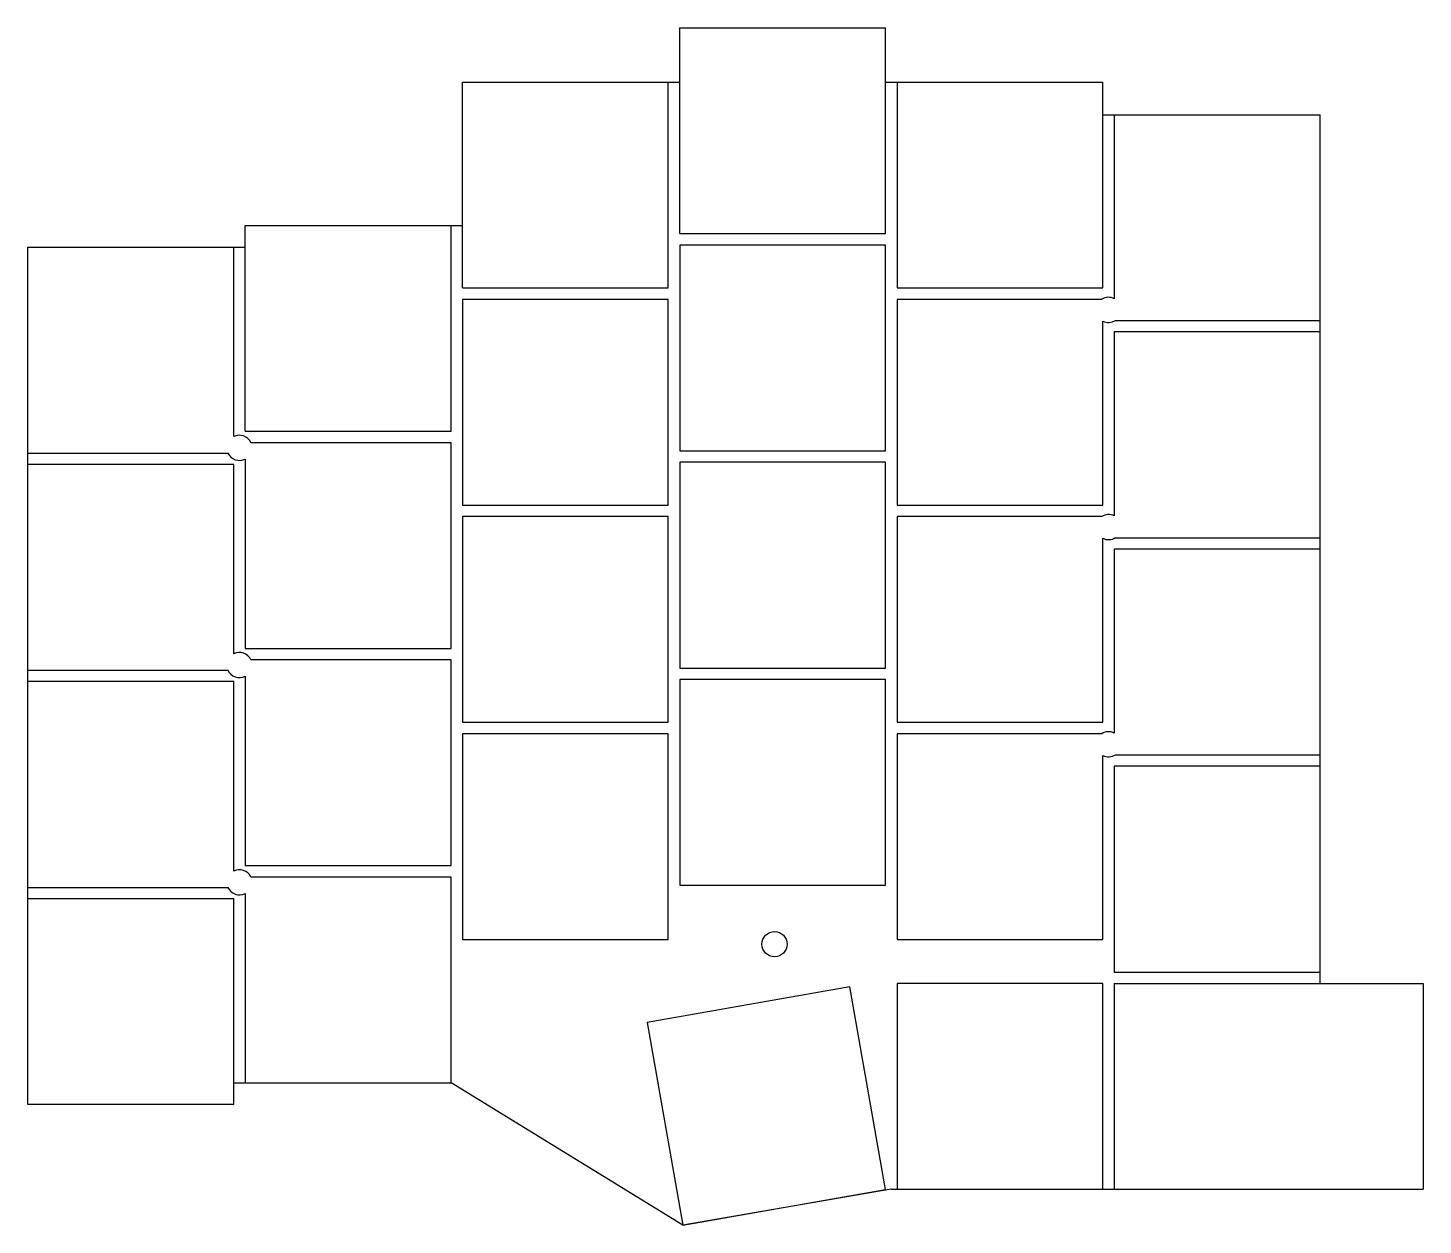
# Model space of a CAD drawing. Header units: millimetres. Extents: x 91 to 213, y -170 to -65.
import ezdxf

# ---------------------------------------------------------------- set-up
doc = ezdxf.new("R2010")
doc.units = ezdxf.units.MM

msp = doc.modelspace()

# ---------------------------------------------------------------- linework, layer by layer
for p, q in [((148, -82.81), (148, -64.81)), ((148, -64.81), (166, -64.81)), ((166, -82.81), (166, -64.81)), ((129, -87.56), (129, -69.56)), ((129, -69.56), (148, -69.56)), ((147, -87.56), (147, -69.56)), ((166, -69.56), (185, -69.56)), ((167, -69.56), (167, -87.56)), ((185, -87.56), (185, -69.56)), ((185, -72.41), (204, -72.41)), ((186, -72.41), (186, -88.51)), ((204, -148.41), (204, -72.41)), ((110, -100.1), (110, -82.1)), ((110, -82.1), (129, -82.1)), ((128, -100.1), (128, -82.1)), ((148, -82.81), (166, -82.81)), ((91, -159), (91, -84)), ((91, -84), (110, -84)), ((109, -100.57), (109, -84)), ((166, -83.81), (148, -83.81)), ((148, -83.81), (148, -101.81)), ((166, -101.81), (166, -83.81)), ((129, -87.56), (147, -87.56)), ((167, -87.56), (185, -87.56)), ((147, -88.56), (129, -88.56)), ((129, -88.56), (129, -106.56)), ((147, -106.56), (147, -88.56)), ((184.9, -88.56), (167, -88.56)), ((167, -88.56), (167, -106.56)), ((185, -106.56), (185, -90.46)), ((204, -91.41), (186, -91.41)), ((186, -91.41), (186, -107.51)), ((186.1, -90.41), (204, -90.41)), ((110, -100.1), (128, -100.1)), ((128, -101.1), (110.5, -101.1)), ((128, -119.1), (128, -101.1)), ((91, -102), (108.5, -102)), ((148, -101.81), (166, -101.81)), ((109, -103), (91, -103)), ((109, -119.57), (109, -103)), ((110, -102.53), (110, -119.1)), ((166, -102.81), (148, -102.81)), ((148, -102.81), (148, -120.81)), ((166, -120.81), (166, -102.81)), ((129, -106.56), (147, -106.56)), ((167, -106.56), (185, -106.56)), ((147, -107.56), (129, -107.56)), ((129, -107.56), (129, -125.56)), ((147, -125.56), (147, -107.56)), ((184.9, -107.56), (167, -107.56)), ((167, -107.56), (167, -125.56)), ((185, -125.56), (185, -109.46)), ((186.1, -109.41), (204, -109.41)), ((204, -110.41), (186, -110.41)), ((186, -110.41), (186, -126.51)), ((110, -119.1), (128, -119.1)), ((128, -120.1), (110.5, -120.1)), ((128, -138.1), (128, -120.1)), ((91, -121), (108.5, -121)), ((109, -122), (91, -122)), ((109, -138.57), (109, -122)), ((110, -121.53), (110, -138.1)), ((148, -120.81), (166, -120.81)), ((166, -121.81), (148, -121.81)), ((148, -121.81), (148, -139.81)), ((166, -139.81), (166, -121.81)), ((129, -125.56), (147, -125.56)), ((167, -125.56), (185, -125.56)), ((147, -126.56), (129, -126.56)), ((129, -126.56), (129, -144.56)), ((147, -144.56), (147, -126.56)), ((184.9, -126.56), (167, -126.56)), ((167, -126.56), (167, -144.56)), ((185, -144.56), (185, -128.46)), ((186.1, -128.41), (204, -128.41)), ((204, -129.41), (186, -129.41)), ((186, -129.41), (186, -147.41)), ((110, -138.1), (128, -138.1)), ((91, -140), (108.5, -140)), ((128, -139.1), (110.5, -139.1)), ((128, -157.1), (128, -139.1)), ((148, -139.81), (166, -139.81)), ((109, -141), (91, -141)), ((109, -159), (109, -141)), ((110, -140.53), (110, -157.1)), ((129, -144.56), (147, -144.56)), ((167, -144.56), (185, -144.56)), ((186, -147.41), (204, -147.41)), ((162.88, -148.69), (145.15, -151.82)), ((166, -166.42), (162.88, -148.69)), ((185, -148.41), (167, -148.41)), ((167, -148.41), (167, -166.41)), ((185, -166.41), (185, -148.41)), ((186, -148.41), (213, -148.41)), ((186, -148.41), (186, -166.41)), ((213, -148.41), (213, -166.41)), ((145.15, -151.82), (148.27, -169.55)), ((109, -157.1), (128, -157.1)), ((148.27, -169.55), (128, -157.1)), ((109, -159), (91, -159)), ((166.5, -166.41), (148.27, -169.55)), ((148.27, -169.55), (166, -166.42)), ((166.5, -166.41), (213, -166.41))]:
    msp.add_line(p, q)
msp.add_circle((156.29, -144.97), 1.1)
for centre, start, end in [((185.5, -89.48), 422.9643, 482.7638), ((185.5, -89.48), 242.9643, 302.7638), ((109.5, -101.55), 384.1477, 477.0357), ((109.5, -101.55), 204.1477, 297.0357), ((185.5, -108.48), 422.9643, 482.7638), ((185.5, -108.48), 242.9643, 302.7638), ((109.5, -120.55), 384.1477, 477.0357), ((109.5, -120.55), 204.1477, 297.0357), ((185.5, -127.48), 422.9643, 482.7638), ((185.5, -127.48), 242.9643, 302.7638), ((109.5, -139.55), 384.1477, 477.0357), ((109.5, -139.55), 204.1477, 297.0357)]:
    msp.add_arc(centre, 1.1, start, end)

doc.saveas('drawing.dxf')
